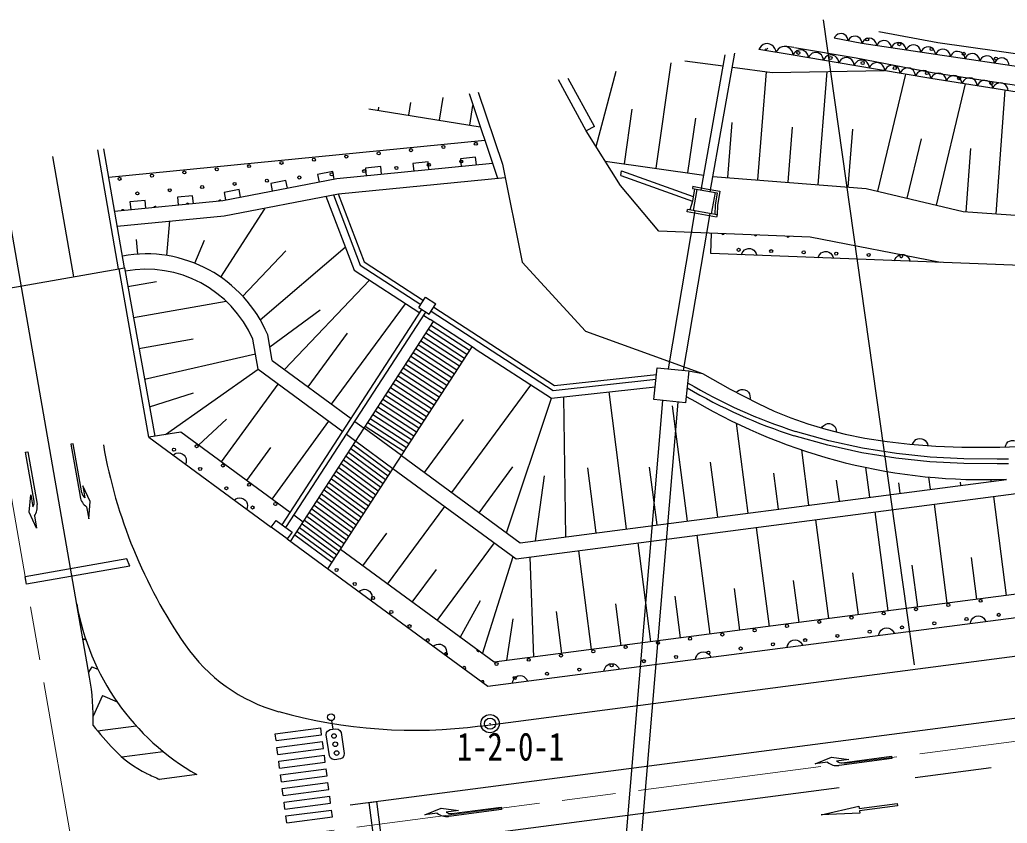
# Model space of a CAD drawing. Units: millimetres, scale not verified. Extents: x 40000 to 680000, y 20000 to 380000.
# Drawn here: x 73833 to 138203, y 270496 to 322867 of the extents above; entities that cross this region are included whole.
import ezdxf
from ezdxf.enums import TextEntityAlignment as Align

# ---------------------------------------------------------------- set-up
doc = ezdxf.new("R2010")
doc.units = ezdxf.units.MM
doc.header["$LTSCALE"] = 1000
doc.linetypes.add('CHAIN', pattern=[18.5, 12, -1.5, 3.5, -1.5])
for name, color, linetype, lineweight in [('M-BGD', 7, 'Continuous', 25), ('M-BMK', 2, 'CHAIN', 13), ('M-BMK-SRVR', 3, 'Continuous', 25), ('M-STR-STRC', 7, 'Continuous', 25)]:
    doc.layers.add(name, color=color, linetype=linetype, lineweight=lineweight)
doc.styles.add('ＭＳ ゴシック', font='')
doc.styles.get('ＭＳ ゴシック').set_extended_font_data('MS Gothic')

# ---------------------------------------------------------------- blocks, each defined once
blk = doc.blocks.new('BUHIN54')
at = {"color": 7, "linetype": 'Continuous', "lineweight": 25}
blk.add_lwpolyline([(241, 438), (323, 347), (379, 248), (430, 112), (429, -14), (403, -133), (328, -269), (241, -355), (135, -423), (-8, -455), (-122, -461), (-241, -438)], dxfattribs=at)
blk = doc.blocks.new('BUHIN55')
at = {"color": 7, "linetype": 'Continuous', "lineweight": 25}
blk.add_lwpolyline([(-129, 483), (-7, 474), (102, 441), (233, 378), (319, 287), (383, 182), (423, 33), (420, -90), (390, -212), (309, -334), (230, -417), (129, -483)], dxfattribs=at)
blk = doc.blocks.new('BUHIN56')
at = {"color": 7, "linetype": 'Continuous', "lineweight": 25}
blk.add_lwpolyline([(241, 438), (323, 348), (379, 248), (430, 112), (429, -14), (403, -133), (328, -269), (241, -355), (135, -423), (-8, -455), (-122, -461), (-241, -438)], dxfattribs=at)
blk = doc.blocks.new('BUHIN78')
at = {"color": 7, "linetype": 'Continuous', "lineweight": 25}
blk.add_lwpolyline([(-46, 498), (72, 469), (175, 418), (293, 333), (363, 229), (409, 115), (423, -39), (399, -159), (349, -274), (249, -381), (157, -450), (46, -498)], dxfattribs=at)
blk = doc.blocks.new('BUHIN86')
at = {"color": 7, "linetype": 'Continuous', "lineweight": 25}
blk.add_lwpolyline([(-13, -509), (105, -474), (206, -415), (321, -319), (385, -208), (426, -90), (430, 68), (395, 189), (336, 302), (227, 405), (129, 466), (13, 509)], dxfattribs=at)
blk = doc.blocks.new('BUHIN87')
at = {"color": 7, "linetype": 'Continuous', "lineweight": 25}
blk.add_lwpolyline([(-20, -508), (99, -475), (200, -418), (316, -323), (381, -213), (424, -95), (430, 62), (397, 183), (340, 297), (232, 401), (135, 463), (20, 508)], dxfattribs=at)
blk = doc.blocks.new('BUHIN88')
at = {"color": 7, "linetype": 'Continuous', "lineweight": 25}
blk.add_lwpolyline([(-17, -503), (100, -469), (200, -412), (314, -318), (378, -210), (420, -93), (425, 63), (392, 183), (335, 296), (228, 397), (132, 459), (17, 503)], dxfattribs=at)
blk = doc.blocks.new('BUHIN89')
at = {"color": 7, "linetype": 'Continuous', "lineweight": 25}
blk.add_lwpolyline([(-18, -563), (113, -525), (225, -461), (352, -355), (424, -233), (470, -102), (476, 72), (438, 206), (374, 332), (254, 446), (146, 514), (18, 563)], dxfattribs=at)
blk = doc.blocks.new('BUHIN91')
at = {"color": 7, "linetype": 'Continuous', "lineweight": 25}
blk.add_lwpolyline([(-8, -485), (104, -451), (200, -394), (308, -301), (368, -195), (406, -82), (409, 68), (374, 183), (318, 291), (213, 387), (119, 445), (8, 485)], dxfattribs=at)
blk = doc.blocks.new('BUHIN92')
at = {"color": 7, "linetype": 'Continuous', "lineweight": 25}
blk.add_lwpolyline([(-8, -485), (104, -450), (200, -394), (308, -301), (368, -195), (406, -82), (409, 68), (374, 183), (318, 291), (213, 387), (119, 444), (8, 485)], dxfattribs=at)
blk = doc.blocks.new('BUHIN93')
at = {"color": 7, "linetype": 'Continuous', "lineweight": 25}
blk.add_lwpolyline([(-26, -462), (82, -433), (175, -383), (282, -299), (343, -200), (384, -94), (392, 49), (363, 160), (314, 264), (217, 360), (131, 419), (26, 462)], dxfattribs=at)
blk = doc.blocks.new('BUHIN243')
at = {"color": 7, "linetype": 'Continuous', "lineweight": 25}
blk.add_lwpolyline([(113, -487), (600, -374), (374, 600), (-113, 487)], dxfattribs=at)
blk = doc.blocks.new('BUHIN244')
at = {"color": 7, "linetype": 'Continuous', "lineweight": 25}
blk.add_lwpolyline([(157, -475), (632, -317), (317, 632), (-157, 475)], dxfattribs=at)
blk = doc.blocks.new('BUHIN245')
at = {"color": 7, "linetype": 'Continuous', "lineweight": 25}
blk.add_lwpolyline([(113, -487), (600, -374), (374, 600), (-113, 487)], dxfattribs=at)
blk = doc.blocks.new('BUHIN252')
at = {"color": 3, "linetype": 'Continuous', "lineweight": 25}
for radius in [597, 366, 18]:
    blk.add_circle((0, 0), radius, dxfattribs=at)

msp = doc.modelspace()

# ---------------------------------------------------------------- linework, layer by layer
at = {"layer": 'M-BGD'}
for p, q in [((129831, 322105), (133683, 321392)), ((128734, 321318), (126918, 321664)), ((133531, 320607), (128734, 321318)), ((133683, 321392), (145861, 319639)), ((118247, 311763), (119820, 320588)), ((118838, 311658), (120446, 320683)), ((124242, 320557), (122018, 320921)), ((123678, 321173), (124282, 321073)), ((124328, 321068), (128361, 320395)), ((146012, 318752), (133531, 320607)), ((115320, 313185), (116300, 320055)), ((117197, 320191), (119690, 319858)), ((128213, 319894), (124242, 320557)), ((128361, 320395), (133305, 319428)), ((111399, 314609), (112717, 319512)), ((120285, 319778), (122871, 319433)), ((121955, 312426), (122511, 319481)), ((122871, 319433), (130196, 319555)), ((125875, 312117), (126456, 319492)), ((133229, 319036), (128213, 319894)), ((129776, 311689), (131586, 319313)), ((133305, 319428), (146228, 317486)), ((110760, 315626), (108959, 318942)), ((111287, 315912), (109590, 319038)), ((146314, 316978), (133229, 319036)), ((133601, 310781), (135478, 318682)), ((103124, 318058), (104975, 312539)), ((103716, 318148), (105298, 313458)), ((137479, 310214), (138067, 318275)), ((99200, 316648), (99336, 317484)), ((101185, 316326), (101424, 317801)), ((96598, 317069), (103843, 315896)), ((97215, 316970), (97247, 317168)), ((103170, 316005), (103377, 317278)), ((113253, 313479), (113761, 317042)), ((117388, 312890), (117897, 316459)), ((119996, 312580), (120278, 316161)), ((111287, 315912), (110760, 315626)), ((112997, 312070), (110760, 315626)), ((123915, 312272), (124198, 315866)), ((127835, 311963), (128133, 315744)), ((79630, 312608), (104139, 315019)), ((131689, 311235), (132609, 315112)), ((80264, 306623), (78915, 314390)), ((80658, 306692), (79311, 314450)), ((135519, 310357), (135819, 314469)), ((77369, 306113), (75989, 313947)), ((94506, 312514), (104647, 313512)), ((111998, 313659), (118421, 312742)), ((105298, 313458), (106577, 307057)), ((113006, 312714), (113048, 313011)), ((113048, 313011), (117739, 311344)), ((87062, 311085), (94506, 312514)), ((94604, 311519), (105472, 312588)), ((113006, 312714), (117686, 311051)), ((119016, 312657), (129013, 311870)), ((115488, 309083), (112997, 312070)), ((117705, 312012), (117679, 311865)), ((117679, 311865), (118556, 311708)), ((117827, 311838), (117686, 311051)), ((117696, 312014), (118582, 311856)), ((117974, 311812), (117729, 310434)), ((118556, 311708), (119304, 311575)), ((118582, 311856), (119468, 311698)), ((119156, 311601), (118910, 310223)), ((119304, 311575), (119163, 310787)), ((119478, 311696), (119311, 310761)), ((129013, 311870), (135330, 310370)), ((80016, 310392), (87062, 311085)), ((87160, 310090), (94604, 311519)), ((93781, 311361), (95625, 306550)), ((94280, 311457), (96033, 306881)), ((94579, 311514), (96279, 307080)), ((117686, 311051), (117506, 310473)), ((86933, 306093), (89813, 310551)), ((117831, 310416), (116091, 300117)), ((117332, 310352), (117358, 310500)), ((118297, 310180), (117332, 310352)), ((118323, 310328), (117358, 310500)), ((119288, 310156), (118323, 310328)), ((119163, 310787), (119140, 310182)), ((119311, 310761), (119288, 310156)), ((135330, 310370), (147551, 309479)), ((80187, 309404), (87160, 310090)), ((83423, 307497), (83615, 309750)), ((118815, 310240), (117088, 300015)), ((119261, 310008), (118297, 310180)), ((119288, 310156), (119261, 310008)), ((125347, 308700), (115488, 309083)), ((81523, 307589), (81442, 308540)), ((85256, 306991), (85886, 308503)), ((118873, 307630), (118924, 308950)), ((133861, 307047), (125347, 308700)), ((88359, 304836), (91168, 307807)), ((89499, 303317), (95054, 308039)), ((96279, 307080), (100143, 304568)), ((106577, 307057), (110703, 302563)), ((167973, 305720), (118873, 307630)), ((65924, 304100), (80658, 306692)), ((82240, 295667), (80319, 306632)), ((80660, 306692), (82637, 295727)), ((95625, 306550), (99917, 303761)), ((96033, 306881), (99980, 304316)), ((80880, 305476), (82747, 305803)), ((91097, 300062), (96624, 305901)), ((81243, 303462), (87290, 304522)), ((99844, 304107), (100279, 304778)), ((100279, 304778), (100950, 304342)), ((90132, 301542), (93421, 303959)), ((90937, 289944), (100053, 303971)), ((94165, 297807), (98972, 304347)), ((99844, 304107), (100514, 303671)), ((100514, 303671), (100950, 304342)), ((100651, 303881), (108608, 298709)), ((100814, 304132), (108682, 299019)), ((91180, 289767), (100305, 303807)), ((91490, 288868), (100797, 303189)), ((100168, 303597), (100588, 303325)), ((103522, 301418), (100588, 303325)), ((102984, 301048), (100468, 302682)), ((103148, 301301), (100633, 302936)), ((110703, 302563), (118333, 299803)), ((81606, 301449), (85141, 302068)), ((89371, 300089), (89029, 302041)), ((90286, 300657), (89994, 302327)), ((92631, 298934), (95200, 302429)), ((102490, 300288), (99974, 301923)), ((102655, 300541), (100139, 302176)), ((102819, 300794), (100304, 302429)), ((93912, 287088), (103313, 301554)), ((102161, 299781), (99645, 301416)), ((102325, 300035), (99810, 301669)), ((103522, 301418), (108485, 298192)), ((81969, 299434), (89196, 301086)), ((90286, 300657), (95439, 296870)), ((101667, 299022), (99152, 300657)), ((101832, 299275), (99316, 300910)), ((101996, 299528), (99481, 301163)), ((83344, 295835), (89371, 300089)), ((89371, 300089), (94893, 296030)), ((101338, 298515), (98823, 300150)), ((101503, 298769), (98987, 300403)), ((115164, 298105), (115376, 300189)), ((115376, 300189), (117448, 299979)), ((117448, 299979), (117236, 297894)), ((117448, 299979), (118333, 299803)), ((100844, 297756), (98329, 299390)), ((101009, 298009), (98493, 299644)), ((101173, 298262), (98658, 299897)), ((108608, 298709), (115290, 299445)), ((108682, 299019), (115331, 299752)), ((86982, 294043), (90685, 299123)), ((100515, 297249), (98000, 298884)), ((100680, 297502), (98164, 299137)), ((102001, 292047), (107154, 299058)), ((108485, 298192), (115249, 298938)), ((82300, 297643), (85156, 298554)), ((100021, 296490), (97506, 298124)), ((100186, 296743), (97671, 298378)), ((100351, 296996), (97835, 298631)), ((105566, 289427), (108485, 298192)), ((109429, 289160), (109306, 298283)), ((115736, 298047), (112011, 253823)), ((113391, 289677), (112253, 298608)), ((117236, 297894), (115164, 298105)), ((117278, 298304), (117873, 297993)), ((99692, 295983), (97177, 297618)), ((99857, 296236), (97341, 297871)), ((116736, 297950), (113032, 253982)), ((117353, 290194), (116375, 297693)), ((85490, 295139), (87314, 296825)), ((99199, 295223), (96683, 296858)), ((99363, 295477), (96848, 297111)), ((99528, 295730), (97012, 297365)), ((100219, 293357), (102757, 296811)), ((90279, 291620), (93982, 296700)), ((95681, 296692), (96286, 296247)), ((98708, 294468), (96286, 296247)), ((98870, 294717), (96354, 296352)), ((99034, 294970), (96519, 296605)), ((121316, 290711), (120552, 296562)), ((84339, 295986), (82240, 295667)), ((82240, 295667), (90218, 289801)), ((91462, 290750), (84339, 295986)), ((95135, 295852), (95740, 295408)), ((126502, 295131), (124318, 295752)), ((126575, 295422), (124407, 296039)), ((88630, 292832), (90195, 294978)), ((95422, 294917), (97843, 293137)), ((95581, 295162), (98002, 293383)), ((95740, 295408), (98162, 293628)), ((125278, 291228), (124808, 294826)), ((128719, 294646), (126502, 295131)), ((128775, 294941), (126575, 295422)), ((130980, 294591), (128775, 294941)), ((94944, 294181), (97365, 292402)), ((95103, 294427), (97524, 292647)), ((95262, 294672), (97684, 292892)), ((98708, 294468), (106457, 288772)), ((130941, 294294), (128719, 294646)), ((133159, 294062), (130941, 294294)), ((133182, 294361), (130980, 294591)), ((135375, 294240), (133182, 294361)), ((137552, 294217), (135375, 294240)), ((138275, 294231), (137552, 294217)), ((94625, 293691), (97046, 291911)), ((94784, 293936), (97206, 292156)), ((98162, 293628), (106188, 287729)), ((103783, 290737), (105973, 293717)), ((111410, 289419), (110855, 293672)), ((115372, 289936), (114880, 293705)), ((119334, 290453), (118867, 294034)), ((129240, 291745), (128987, 293687)), ((135365, 293940), (133159, 294062)), ((137555, 293917), (135365, 293940)), ((138284, 293931), (137555, 293917)), ((94147, 292955), (96568, 291175)), ((94306, 293200), (96727, 291421)), ((94465, 293446), (96887, 291666)), ((106457, 288772), (138156, 292909)), ((107447, 288902), (108049, 293140)), ((123297, 290970), (122992, 293308)), ((133203, 292262), (133099, 293060)), ((137165, 292779), (137150, 292898)), ((93828, 292465), (96249, 290685)), ((93987, 292710), (96409, 290930)), ((127259, 291487), (127079, 292865)), ((131221, 292004), (131134, 292676)), ((135184, 292521), (135157, 292725)), ((93350, 291729), (95771, 289949)), ((93509, 291974), (95930, 290195)), ((93669, 292219), (96090, 290440)), ((106188, 287729), (138781, 291982)), ((138160, 285346), (137319, 291791)), ((92872, 290993), (95293, 289214)), ((93031, 291238), (95452, 289459)), ((93190, 291484), (95612, 289704)), ((97805, 286088), (101540, 291145)), ((134296, 284841), (133455, 291287)), ((92309, 290128), (91704, 290573)), ((92553, 290503), (94974, 288723)), ((92712, 290748), (95134, 288968)), ((130432, 284337), (129591, 290783)), ((90218, 289801), (90537, 290237)), ((91268, 289034), (90218, 289801)), ((90537, 290237), (91586, 289470)), ((92075, 289767), (94496, 287987)), ((92234, 290012), (94655, 288233)), ((92394, 290257), (94815, 288478)), ((122704, 283329), (121863, 289774)), ((126568, 283833), (125727, 290278)), ((91586, 289470), (91268, 289034)), ((91268, 289034), (95133, 286191)), ((91763, 289288), (94185, 287508)), ((91915, 289522), (94337, 287742)), ((96190, 287275), (97769, 289412)), ((118840, 282825), (117999, 289270)), ((101035, 283714), (104771, 288771)), ((114976, 282320), (114134, 288766)), ((103990, 281542), (105993, 287872)), ((107341, 281324), (107106, 287848)), ((111111, 281816), (110270, 288261)), ((136228, 285094), (135872, 287820)), ((132364, 284589), (132008, 287316)), ((99420, 284901), (100996, 287034)), ((128500, 284085), (128144, 286812)), ((95133, 286191), (104344, 279420)), ((124636, 283581), (124280, 286308)), ((103847, 276834), (168957, 285331)), ((116908, 282572), (116552, 285299)), ((120772, 283077), (120416, 285804)), ((102544, 282605), (103869, 285007)), ((113044, 282068), (112688, 284795)), ((104344, 279420), (139290, 283981)), ((109179, 281564), (108824, 284291)), ((105594, 281096), (105988, 283821)), ((94162, 277185), (94248, 276629))]:
    msp.add_line(p, q, dxfattribs=at)
for points in [[(118333, 299803), (120141, 298798), (121971, 297850), (123020, 297362), (124086, 296920), (125212, 296520), (126367, 296173), (127639, 295857), (128928, 295600), (130380, 295375), (131845, 295209), (133548, 295082), (135252, 295016), (135805, 295006), (137720, 295008), (139625, 295070)], [(120535, 298579), (120624, 298662), (120723, 298720), (120858, 298773), (120983, 298775), (121104, 298752), (121241, 298680), (121329, 298594), (121398, 298490), (121433, 298347), (121441, 298233), (121421, 298114)], [(126095, 296252), (126163, 296352), (126247, 296431), (126367, 296512), (126489, 296542), (126611, 296545), (126761, 296505), (126865, 296441), (126956, 296354), (127022, 296223), (127054, 296113), (127061, 295992)], [(132032, 295197), (132082, 295308), (132150, 295400), (132254, 295501), (132369, 295551), (132489, 295576), (132644, 295562), (132758, 295517), (132862, 295448), (132949, 295330), (133001, 295227), (133028, 295109)], [(138065, 295018), (138102, 295134), (138159, 295234), (138251, 295346), (138359, 295409), (138476, 295448), (138631, 295452), (138749, 295420), (138861, 295364), (138961, 295256), (139024, 295161), (139065, 295047)], [(139622, 285536), (104747, 280986), (94730, 288348)]]:
    msp.add_lwpolyline(points, dxfattribs=at)
msp.add_lwpolyline([(94433, 276658), (94598, 276622), (94693, 276546), (94775, 276407), (94986, 275035), (94968, 274904), (94890, 274770), (94735, 274693), (94364, 274636), (94193, 274663), (94087, 274761), (94022, 274887), (93811, 276259), (93834, 276406), (93902, 276508), (94062, 276601)], close=True, dxfattribs=at)
for centre, radius in [((129073, 321583), 99.5), ((131171, 321271), 99.5), ((124588, 320709), 99.5), ((133270, 320960), 99.5), ((135368, 320648), 99.5), ((126684, 320379), 99.5), ((128779, 320050), 99.5), ((137466, 320336), 99.5), ((130875, 319720), 99.5), ((132970, 319391), 99.5), ((135066, 319061), 99.5), ((137161, 318732), 99.5), ((103563, 314783), 99.5), ((97229, 314160), 99.5), ((99341, 314368), 99.5), ((101452, 314575), 99.5), ((90896, 313537), 99.5), ((93007, 313745), 99.5), ((95118, 313952), 99.5), ((100500, 313416), 99.5), ((102611, 313624), 99.5), ((84563, 312914), 99.5), ((86674, 313122), 99.5), ((88785, 313329), 99.5), ((94167, 312793), 99.5), ((96278, 313001), 99.5), ((98389, 313208), 99.5), ((80340, 312498), 99.5), ((82451, 312706), 99.5), ((87833, 312170), 99.5), ((89944, 312377), 99.5), ((92055, 312585), 99.5), ((81500, 311547), 99.5), ((83611, 311754), 99.5), ((85722, 311962), 99.5), ((120694, 307870), 99.5), ((122814, 307788), 99.5), ((124934, 307705), 99.5), ((127053, 307623), 99.5), ((129173, 307540), 99.5), ((83883, 294845), 99.5), ((85365, 295071), 99.5), ((85592, 293588), 99.5), ((87075, 293814), 99.5), ((87301, 292331), 99.5), ((88784, 292558), 99.5), ((89010, 291075), 99.5), ((90493, 291301), 99.5), ((94484, 287004), 99.5), ((95673, 286090), 99.5), ((96862, 285175), 99.5), ((132256, 284446), 99.5), ((134359, 284720), 99.5), ((136463, 284995), 99.5), ((98051, 284261), 99.5), ((128049, 283897), 99.5), ((130152, 284171), 99.5), ((135548, 283806), 99.5), ((137652, 284080), 99.5), ((99240, 283346), 99.5), ((123842, 283348), 99.5), ((125945, 283622), 99.5), ((131341, 283257), 99.5), ((133445, 283531), 99.5), ((117532, 282524), 99.5), ((119635, 282799), 99.5), ((121738, 283073), 99.5), ((127134, 282708), 99.5), ((129238, 282982), 99.5), ((100429, 282432), 99.5), ((113325, 281975), 99.5), ((115428, 282250), 99.5), ((120824, 281884), 99.5), ((122927, 282159), 99.5), ((125031, 282433), 99.5), ((109118, 281426), 99.5), ((111221, 281701), 99.5), ((116617, 281335), 99.5), ((118721, 281610), 99.5), ((104911, 280877), 99.5), ((107014, 281152), 99.5), ((112410, 280786), 99.5), ((114514, 281061), 99.5), ((106100, 279963), 99.5), ((108203, 280237), 99.5), ((110307, 280512), 99.5), ((94128, 277407), 225), ((94316, 276184), 150), ((94399, 275643), 150), ((94487, 275072), 150)]:
    msp.add_circle(centre, radius, dxfattribs=at)
for centre, radius, start, end in [((122492, 321038), 99.5, 215.3519, 341.88027), ((86881, 311010), 99.5, 40.13534, 151.10181), ((80548, 310387), 99.5, 40.13521, 151.10194), ((82659, 310595), 99.5, 40.13525, 151.1019), ((84770, 310803), 99.5, 40.13529, 151.10185), ((119675, 308971), 99.5, 208.59048, 326.95415), ((121795, 308889), 99.5, 208.59048, 326.95415), ((123915, 308806), 99.5, 208.59048, 326.95415), ((82062, 299007), 8599, 22.71425, 100.30471), ((131293, 307458), 99.5, 109.04343, 48.98819), ((82062, 299007), 7599, 23.53286, 100.33762), ((134824, 328614), 34500, 239.54306, 252.27203), ((134824, 328614), 34200, 239.31218, 252.26803), ((136602, 329838), 36945, 239.53967, 272.40706), ((111790, 300843), 33000, 189.93465, 214.55463), ((93671, 288364), 11000, 214.55463, 254.42724), ((101618, 281517), 99.5, 274.73853, 192.6308), ((103722, 281792), 99.5, 178.8292, 289.80773), ((102807, 280603), 99.5, 298.52071, 168.84862), ((103996, 279688), 99.5, 318.15694, 149.21239), ((99577, 309557), 33000, 254.42724, 277.43464)]:
    msp.add_arc(centre, radius, start, end, dxfattribs=at)
at = {"layer": 'M-BMK'}
for p, q in [((77469, 267847), (69565, 312973)), ((77470, 267847), (169670, 279879))]:
    msp.add_line(p, q, dxfattribs=at)
at = {"layer": 'M-STR-STRC'}
for p, q in [((126195, 322867), (132130, 280818)), ((78384, 280014), (72532, 313423)), ((78189, 291119), (78327, 290331)), ((74790, 290523), (74928, 289735)), ((80809, 287720), (74193, 286561)), ((81003, 287246), (74276, 286068)), ((81003, 287246), (80809, 287720)), ((74276, 286068), (74190, 286560)), ((78012, 282508), (77958, 282440)), ((78012, 282508), (78142, 282452)), ((95375, 271695), (169474, 281364)), ((78541, 280699), (78321, 280343)), ((78541, 280699), (78931, 280531)), ((79222, 278819), (78621, 277483)), ((79222, 278819), (80184, 278403)), ((78904, 276520), (81419, 276848)), ((90479, 276325), (93455, 276714)), ((90538, 275879), (90479, 276325)), ((90538, 275879), (93513, 276267)), ((93513, 276267), (93455, 276714)), ((90596, 275433), (93572, 275821)), ((93630, 275375), (93572, 275821)), ((80481, 274824), (83175, 275175)), ((90654, 274987), (90596, 275433)), ((90654, 274987), (93630, 275375)), ((90712, 274540), (93688, 274929)), ((93746, 274482), (93688, 274929)), ((90771, 274094), (90712, 274540)), ((90771, 274094), (93746, 274482)), ((126482, 274468), (125689, 274365)), ((85369, 273667), (82952, 273351)), ((90829, 273648), (93804, 274036)), ((90887, 273202), (90829, 273648)), ((90887, 273202), (93863, 273590)), ((93863, 273590), (93804, 274036)), ((132200, 273475), (137158, 274122)), ((90945, 272756), (93921, 273144)), ((93979, 272698), (93921, 273144)), ((91004, 272309), (90945, 272756)), ((91004, 272309), (93979, 272698)), ((97494, 268946), (127242, 272828)), ((91062, 271863), (94037, 272251)), ((91120, 271417), (91062, 271863)), ((91120, 271417), (94096, 271805)), ((94096, 271805), (94037, 272251)), ((96610, 271856), (97106, 271921)), ((97419, 265659), (96610, 271856)), ((97915, 265723), (97106, 271921)), ((91179, 270971), (94154, 271359)), ((94212, 270913), (94154, 271359)), ((101039, 271148), (100246, 271045)), ((91237, 270524), (91179, 270971)), ((91237, 270524), (94212, 270913))]:
    msp.add_line(p, q, dxfattribs=at)
for points in [[(77877, 292029), (77316, 295230), (77169, 295204), (77768, 291785), (77771, 291767)], [(74774, 291486), (74214, 294686), (74361, 294712), (74960, 291293), (74963, 291275)], [(78327, 290331), (78433, 291466), (77947, 292498), (78085, 291710)], [(74928, 289735), (74443, 290767), (74549, 291903), (74687, 291115)], [(127444, 274442), (130666, 274863), (130685, 274714), (127243, 274265), (127225, 274263)], [(125689, 274365), (126741, 274804), (127870, 274649), (127077, 274546)], [(100246, 271045), (101298, 271484), (102427, 271329), (101634, 271226)], [(102001, 271122), (105223, 271543), (105242, 271394), (101800, 270945), (101782, 270943)]]:
    msp.add_lwpolyline(points, dxfattribs=at)
msp.add_lwpolyline([(131032, 271774), (131051, 271626), (128572, 271302), (128592, 271153), (126083, 271053), (128533, 271600), (128553, 271451)], close=True, dxfattribs=at)
for centre, radius, start, end in [((78747, 291938), 991, 189.9344, 235.71554), ((78370, 292123), 502, 190.77049, 235.34079), ((74279, 291406), 502, 324.52718, 9.09748), ((73987, 291104), 991, 324.15243, 9.93357), ((93304, 287560), 16000, 189.93465, 240.2673), ((62622, 277253), 16000, 358.64709, 9.93464), ((96290, 290803), 22500, 218.24128, 223.49174), ((85408, 280479), 7500, 223.49174, 243.87754), ((127097, 275246), 991, 231.65359, 277.43473), ((127386, 274941), 502, 232.02834, 276.59865), ((92012, 293947), 22500, 243.87754, 246.25549), ((101654, 271926), 991, 231.65359, 277.43473), ((101943, 271621), 502, 232.02834, 276.59865)]:
    msp.add_arc(centre, radius, start, end, dxfattribs=at)

# ---------------------------------------------------------------- block references
at = {"layer": 'M-BGD', "rotation": 82.51266}
for name, p in [('BUHIN93', (127372, 321577)), ('BUHIN93', (128280, 321404)), ('BUHIN89', (122574, 320830)), ('BUHIN92', (129214, 321247)), ('BUHIN92', (130174, 321105)), ('BUHIN92', (131133, 320962)), ('BUHIN92', (132092, 320820)), ('BUHIN89', (123686, 320648)), ('BUHIN88', (124739, 320474)), ('BUHIN88', (125732, 320308)), ('BUHIN88', (126724, 320143)), ('BUHIN92', (133052, 320678)), ('BUHIN91', (134011, 320535)), ('BUHIN91', (134971, 320393)), ('BUHIN91', (135931, 320250)), ('BUHIN91', (136891, 320107)), ('BUHIN88', (127717, 319977)), ('BUHIN87', (128715, 319808)), ('BUHIN87', (129718, 319637)), ('BUHIN87', (130721, 319465)), ('BUHIN91', (137852, 319965)), ('BUHIN87', (131724, 319293)), ('BUHIN87', (132727, 319121)), ('BUHIN86', (133732, 318956)), ('BUHIN86', (134739, 318798)), ('BUHIN86', (135745, 318640)), ('BUHIN86', (136752, 318482)), ('BUHIN86', (137759, 318323)), ('BUHIN243', (100010, 313056)), ('BUHIN243', (103101, 313360)), ('BUHIN244', (93836, 312385)), ('BUHIN243', (96919, 312751)), ('BUHIN244', (90786, 311800)), ('BUHIN244', (87735, 311214)), ('BUHIN245', (81561, 310544)), ('BUHIN245', (84653, 310848)), ('BUHIN78', (121371, 307533)), ('BUHIN78', (126367, 307339)), ('BUHIN78', (131363, 307144)), ('BUHIN54', (84234, 294200)), ('BUHIN54', (88223, 291267)), ('BUHIN56', (96339, 285304)), ('BUHIN55', (136304, 283591)), ('BUHIN55', (130331, 282811)), ('BUHIN56', (101192, 281737)), ('BUHIN55', (124358, 282032)), ('BUHIN55', (118385, 281252)), ('BUHIN55', (112412, 280473)), ('BUHIN55', (106438, 279694))]:
    msp.add_blockref(name, p, dxfattribs=at)
at = {"layer": 'M-BMK-SRVR', "rotation": 82.51266}
msp.add_blockref('BUHIN252', (104490, 276985), dxfattribs=at)

# ---------------------------------------------------------------- texts
at = {"layer": 'M-BMK-SRVR', "style": 'ＭＳ ゴシック', "width": 0.8}
msp.add_text('1-2-0-1', height=1833, dxfattribs=at).set_placement((102329, 274028), align=Align.BOTTOM_LEFT)

doc.saveas('drawing.dxf')
